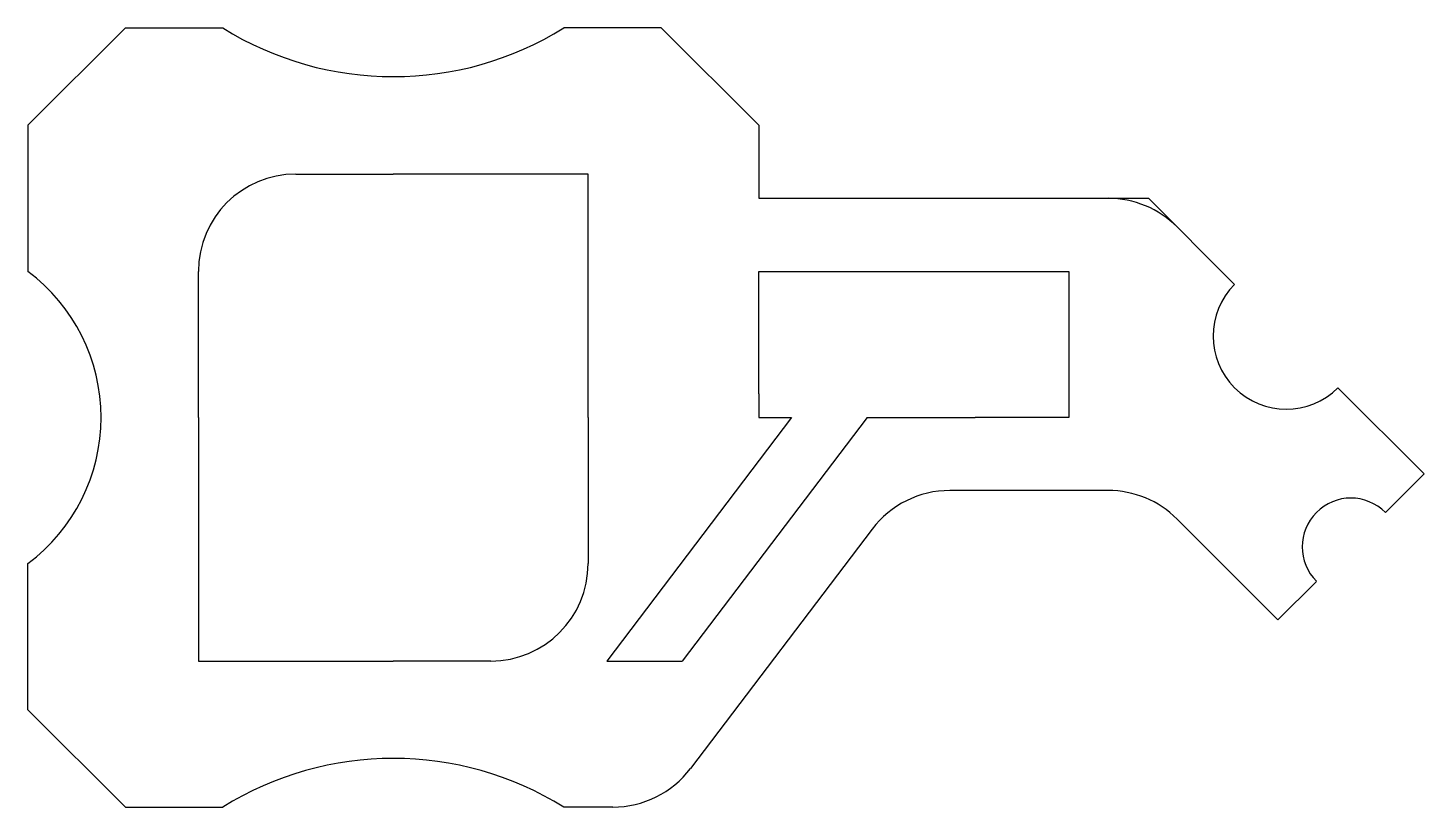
# Model space of a CAD drawing. Header units: inches. Extents: x 1262 to 2642, y 569 to 1340.
import ezdxf

# ---------------------------------------------------------------- set-up
doc = ezdxf.new("R2010")
doc.units = ezdxf.units.IN
doc.header["$MEASUREMENT"] = 0
for name, color, linetype, lineweight, plot in [('Interior 2', 30, 'Continuous', 30, False), ('Interior1', 4, 'Continuous', 30, False), ('Perimetru', 6, 'Continuous', 30, False)]:
    doc.layers.add(name, color=color, linetype=linetype, lineweight=lineweight, plot=plot)

msp = doc.modelspace()

# ---------------------------------------------------------------- linework, layer by layer
at = {"layer": 'Interior 2'}
for p, q in [((1527, 1195.3), (1623.3, 1195.3)), ((1815.9, 1195.3), (1623.3, 1195.3)), ((1815.9, 954.6), (1815.9, 1195.3)), ((1430.7, 954.6), (1430.7, 1099)), ((1430.7, 954.6), (1430.7, 713.8)), ((1815.9, 954.6), (1815.9, 810.1)), ((1430.7, 713.8), (1623.3, 713.8)), ((1719.6, 713.8), (1623.3, 713.8))]:
    msp.add_line(p, q, dxfattribs=at)
for centre, start, end in [((1527, 1099), 90, 180), ((1719.6, 810.1), 270, 0)]:
    msp.add_arc(centre, 96.3, start, end, dxfattribs=at)
at = {"layer": 'Interior1'}
for p, q in [((1984.5, 1099), (2198.5, 1099)), ((1984.5, 978), (1984.5, 1099)), ((2198.5, 1099), (2290.8, 1099)), ((2290.8, 1099), (2290.8, 978)), ((1984.5, 978), (1984.5, 954.6)), ((2290.8, 978), (2290.8, 954.6)), ((2016.9, 954.6), (1834.4, 713.8)), ((2091.5, 954.6), (1908.9, 713.8)), ((1984.5, 954.6), (2016.9, 954.6)), ((2091.5, 954.6), (2198.5, 954.6)), ((2290.8, 954.6), (2198.5, 954.6)), ((1834.4, 713.8), (1908.9, 713.8))]:
    msp.add_line(p, q, dxfattribs=at)
at = {"layer": 'Perimetru'}
for p, q in [((1358.5, 1339.8), (1262.2, 1243.5)), ((1358.5, 1339.8), (1454.8, 1339.8)), ((1888.2, 1339.8), (1791.9, 1339.8)), ((1888.2, 1339.8), (1791.9, 1339.8)), ((1888.2, 1339.8), (1984.5, 1243.5)), ((1262.2, 1243.5), (1262.2, 1099)), ((1984.5, 1243.5), (1984.5, 1171.3)), ((1984.5, 1171.3), (2329.8, 1171.3)), ((2329.8, 1171.3), (2369.7, 1171.3)), ((2369.7, 1171.3), (2454.8, 1086.2)), ((2556.9, 984), (2642.1, 898.9)), ((2603.9, 860.7), (2642.1, 898.9)), ((2329.8, 882.4), (2173.3, 882.4)), ((2096.5, 844.2), (1917.1, 607.5)), ((2397.9, 854.2), (2497.6, 754.4)), ((1262.2, 665.7), (1262.2, 810.1)), ((2497.6, 754.4), (2535.8, 792.6)), ((1358.5, 569.4), (1262.2, 665.7)), ((1358.5, 569.4), (1454.8, 569.4)), ((1840.3, 569.4), (1791.9, 569.4)), ((1840.3, 569.4), (1791.9, 569.4))]:
    msp.add_line(p, q, dxfattribs=at)
for centre, radius, start, end in [((1623.3, 1610.6), 319, 238.1092, 301.8908), ((2329.8, 1075), 96.3, 45, 90), ((1153.9, 954.6), 180.6, 306.8699, 53.1301), ((2505.9, 1035.1), 72.2, 135, 315), ((2173.3, 786.1), 96.3, 90, 142.8329), ((2329.8, 786.1), 96.3, 45, 90), ((2569.8, 826.7), 48.2, 45, 225), ((1623.3, 298.5), 319, 58.1092, 121.8908), ((1840.3, 665.7), 96.3, 270, 322.8329)]:
    msp.add_arc(centre, radius, start, end, dxfattribs=at)

doc.saveas('drawing.dxf')
